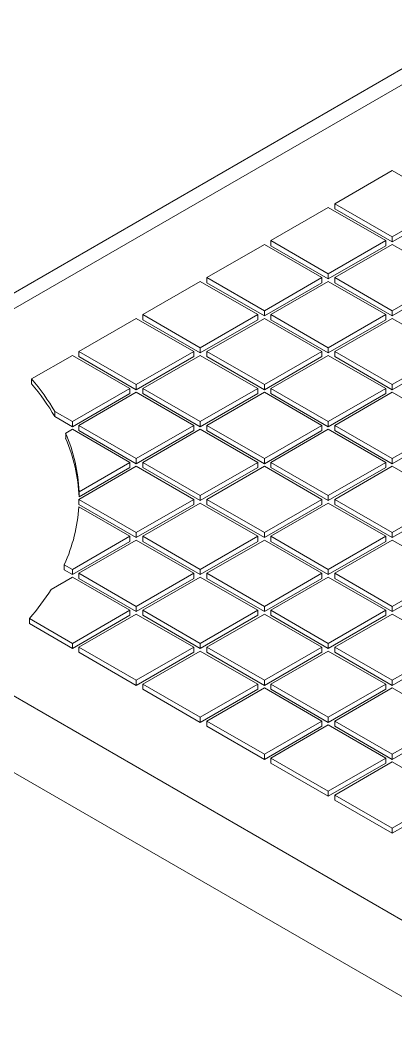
# Model space of a CAD drawing. Header units: millimetres. Extents: x -428 to 1137, y -706 to 661.
# Drawn here: x 507.5 to 627.8, y -404.3 to -77.8 of the extents above; entities that cross this region are included whole.
import ezdxf

# ---------------------------------------------------------------- set-up
doc = ezdxf.new("R2010")
doc.units = ezdxf.units.MM
doc.header["$LTSCALE"] = 5
doc.linetypes.add('AUSGEZOGEN', pattern=[0])
doc.layers.add('Layer9', color=5, linetype='Continuous', true_color=0x0000ff)

# ---------------------------------------------------------------- blocks, each defined once
blk = doc.blocks.new('Einzelelement_nNn011')
at = {"layer": 'Layer9', "color": 5, "linetype": 'AUSGEZOGEN', "lineweight": 18, "true_color": 0x0000ff}
for p, q in [((656.68, -77.76), (456.63, -193.26)), ((464.13, -194), (664.18, -78.5)), ((626.7, -125.86), (608.31, -136.48)), ((645.08, -136.48), (626.7, -125.86)), ((626.7, -147.09), (608.31, -136.48)), ((608.31, -136.48), (608.31, -138.11)), ((645.08, -136.48), (626.7, -147.09)), ((606.19, -137.7), (587.81, -148.32)), ((624.58, -148.32), (606.19, -137.7)), ((608.31, -138.11), (626.7, -148.73)), ((626.7, -148.73), (645.08, -138.11)), ((585.69, -149.54), (567.3, -160.16)), ((604.07, -160.16), (585.69, -149.54)), ((606.19, -158.93), (587.81, -148.32)), ((587.81, -148.32), (587.81, -149.95)), ((587.81, -149.95), (606.19, -160.56)), ((624.58, -148.32), (606.19, -158.93)), ((606.19, -160.56), (624.58, -149.95)), ((626.7, -149.54), (608.31, -160.16)), ((624.58, -149.95), (624.58, -148.32)), ((626.7, -147.09), (626.7, -148.73)), ((645.08, -160.16), (626.7, -149.54)), ((606.19, -158.93), (606.19, -160.56)), ((565.18, -161.38), (546.8, -172)), ((583.56, -172), (565.18, -161.38)), ((585.69, -170.77), (567.3, -160.16)), ((567.3, -160.16), (567.3, -161.79)), ((567.3, -161.79), (585.69, -172.4)), ((604.07, -160.16), (585.69, -170.77)), ((585.69, -172.4), (604.07, -161.79)), ((606.19, -161.38), (587.81, -172)), ((604.07, -161.79), (604.07, -160.16)), ((624.58, -172), (606.19, -161.38)), ((626.7, -170.77), (608.31, -160.16)), ((608.31, -160.16), (608.31, -161.79)), ((608.31, -161.79), (626.7, -172.4)), ((645.08, -160.16), (626.7, -170.77)), ((626.7, -172.4), (645.08, -161.79)), ((565.18, -182.61), (546.8, -172)), ((546.8, -172), (546.8, -173.63)), ((583.56, -172), (565.18, -182.61)), ((583.56, -173.63), (583.56, -172)), ((585.69, -170.77), (585.69, -172.4)), ((606.19, -182.61), (587.81, -172)), ((587.81, -172), (587.81, -173.63)), ((624.58, -172), (606.19, -182.61)), ((624.58, -173.63), (624.58, -172)), ((626.7, -170.77), (626.7, -172.4)), ((544.67, -173.22), (526.29, -183.83)), ((563.06, -183.83), (544.67, -173.22)), ((546.8, -173.63), (565.18, -184.24)), ((565.18, -184.24), (583.56, -173.63)), ((585.69, -173.22), (567.3, -183.83)), ((604.07, -183.83), (585.69, -173.22)), ((587.81, -173.63), (606.19, -184.24)), ((606.19, -184.24), (624.58, -173.63)), ((626.7, -173.22), (608.31, -183.83)), ((645.08, -183.83), (626.7, -173.22)), ((565.18, -182.61), (565.18, -184.24)), ((606.19, -182.61), (606.19, -184.24)), ((524.17, -185.06), (511.11, -192.6)), ((542.55, -195.67), (524.17, -185.06)), ((544.67, -194.45), (526.29, -183.83)), ((526.29, -183.83), (526.29, -185.47)), ((526.29, -185.47), (544.67, -196.08)), ((563.06, -183.83), (544.67, -194.45)), ((544.67, -196.08), (563.06, -185.47)), ((565.18, -185.06), (546.8, -195.67)), ((563.06, -185.47), (563.06, -183.83)), ((583.56, -195.67), (565.18, -185.06)), ((585.69, -194.45), (567.3, -183.83)), ((567.3, -183.83), (567.3, -185.47)), ((567.3, -185.47), (585.69, -196.08)), ((604.07, -183.83), (585.69, -194.45)), ((585.69, -196.08), (604.07, -185.47)), ((606.19, -185.06), (587.81, -195.67)), ((604.07, -185.47), (604.07, -183.83)), ((624.58, -195.67), (606.19, -185.06)), ((626.7, -194.45), (608.31, -183.83)), ((608.31, -183.83), (608.31, -185.47)), ((608.31, -185.47), (626.7, -196.08)), ((645.08, -183.83), (626.7, -194.45)), ((626.7, -196.08), (645.08, -185.47)), ((511.11, -192.6), (511.11, -194.23)), ((542.55, -195.67), (524.17, -206.29)), ((542.55, -197.31), (542.55, -195.67)), ((544.67, -194.45), (544.67, -196.08)), ((565.18, -206.29), (546.8, -195.67)), ((546.8, -195.67), (546.8, -197.31)), ((583.56, -195.67), (565.18, -206.29)), ((583.56, -197.31), (583.56, -195.67)), ((585.69, -194.45), (585.69, -196.08)), ((606.19, -206.29), (587.81, -195.67)), ((587.81, -195.67), (587.81, -197.31)), ((624.58, -195.67), (606.19, -206.29)), ((624.58, -197.31), (624.58, -195.67)), ((626.7, -194.45), (626.7, -196.08)), ((524.17, -207.92), (542.55, -197.31)), ((544.67, -196.9), (526.29, -207.51)), ((563.06, -207.51), (544.67, -196.9)), ((546.8, -197.31), (565.18, -207.92)), ((565.18, -207.92), (583.56, -197.31)), ((585.69, -196.9), (567.3, -207.51)), ((604.07, -207.51), (585.69, -196.9)), ((587.81, -197.31), (606.19, -207.92)), ((606.19, -207.92), (624.58, -197.31)), ((626.7, -196.9), (608.31, -207.51)), ((645.08, -207.51), (626.7, -196.9)), ((518.54, -204.67), (518.54, -203.04)), ((524.17, -206.29), (518.54, -203.04)), ((518.54, -204.67), (524.17, -207.92)), ((524.17, -208.74), (522.03, -209.97)), ((524.17, -206.29), (524.17, -207.92)), ((542.55, -219.35), (524.17, -208.74)), ((544.67, -218.13), (526.29, -207.51)), ((526.29, -207.51), (526.29, -209.15)), ((563.06, -207.51), (544.67, -218.13)), ((565.18, -208.74), (546.8, -219.35)), ((563.06, -209.15), (563.06, -207.51)), ((565.18, -206.29), (565.18, -207.92)), ((583.56, -219.35), (565.18, -208.74)), ((585.69, -218.13), (567.3, -207.51)), ((567.3, -207.51), (567.3, -209.15)), ((604.07, -207.51), (585.69, -218.13)), ((606.19, -208.74), (587.81, -219.35)), ((604.07, -209.15), (604.07, -207.51)), ((606.19, -206.29), (606.19, -207.92)), ((624.58, -219.35), (606.19, -208.74)), ((626.7, -218.13), (608.31, -207.51)), ((608.31, -207.51), (608.31, -209.15)), ((645.08, -207.51), (626.7, -218.13)), ((522.03, -209.97), (522.03, -211.61)), ((526.29, -209.15), (544.67, -219.76)), ((544.67, -219.76), (563.06, -209.15)), ((567.3, -209.15), (585.69, -219.76)), ((585.69, -219.76), (604.07, -209.15)), ((608.31, -209.15), (626.7, -219.76)), ((626.7, -219.76), (645.08, -209.15)), ((544.67, -218.13), (544.67, -219.76)), ((585.69, -218.13), (585.69, -219.76)), ((626.7, -218.13), (626.7, -219.76)), ((544.67, -220.58), (526.29, -231.19)), ((542.55, -219.35), (526.31, -228.73)), ((526.31, -230.36), (542.55, -220.98)), ((542.55, -220.98), (542.55, -219.35)), ((563.06, -231.19), (544.67, -220.58)), ((565.18, -229.97), (546.8, -219.35)), ((546.8, -219.35), (546.8, -220.98)), ((546.8, -220.98), (565.18, -231.6)), ((583.56, -219.35), (565.18, -229.97)), ((565.18, -231.6), (583.56, -220.98)), ((585.69, -220.58), (567.3, -231.19)), ((583.56, -220.98), (583.56, -219.35)), ((604.07, -231.19), (585.69, -220.58)), ((606.19, -229.97), (587.81, -219.35)), ((587.81, -219.35), (587.81, -220.98)), ((587.81, -220.98), (606.19, -231.6)), ((624.58, -219.35), (606.19, -229.97)), ((606.19, -231.6), (624.58, -220.98)), ((626.7, -220.58), (608.31, -231.19)), ((624.58, -220.98), (624.58, -219.35)), ((645.08, -231.19), (626.7, -220.58)), ((544.67, -241.81), (526.29, -231.19)), ((526.29, -231.19), (526.29, -232.82)), ((526.31, -230.36), (526.31, -228.73)), ((563.06, -231.19), (544.67, -241.81)), ((563.06, -232.82), (563.06, -231.19)), ((565.18, -229.97), (565.18, -231.6)), ((585.69, -241.81), (567.3, -231.19)), ((567.3, -231.19), (567.3, -232.82)), ((604.07, -231.19), (585.69, -241.81)), ((604.07, -232.82), (604.07, -231.19)), ((606.19, -231.6), (606.19, -229.97)), ((626.7, -241.81), (608.31, -231.19)), ((608.31, -231.19), (608.31, -232.82)), ((645.08, -231.19), (626.7, -241.81)), ((542.55, -243.03), (526.25, -233.62)), ((526.29, -232.82), (544.67, -243.44)), ((544.67, -243.44), (563.06, -232.82)), ((565.18, -232.42), (546.8, -243.03)), ((583.56, -243.03), (565.18, -232.42)), ((567.3, -232.82), (585.69, -243.44)), ((585.69, -243.44), (604.07, -232.82)), ((606.19, -232.42), (587.81, -243.03)), ((624.58, -243.03), (606.19, -232.42)), ((608.31, -232.82), (626.7, -243.44)), ((626.7, -243.44), (645.08, -232.82)), ((542.55, -243.03), (524.17, -253.64)), ((524.17, -255.28), (542.55, -244.66)), ((544.67, -244.26), (526.29, -254.87)), ((542.55, -244.66), (542.55, -243.03)), ((544.67, -241.81), (544.67, -243.44)), ((563.06, -254.87), (544.67, -244.26)), ((565.18, -253.64), (546.8, -243.03)), ((546.8, -243.03), (546.8, -244.66)), ((546.8, -244.66), (565.18, -255.28)), ((583.56, -243.03), (565.18, -253.64)), ((565.18, -255.28), (583.56, -244.66)), ((585.69, -244.26), (567.3, -254.87)), ((583.56, -244.66), (583.56, -243.03)), ((585.69, -241.81), (585.69, -243.44)), ((604.07, -254.87), (585.69, -244.26)), ((606.19, -253.64), (587.81, -243.03)), ((587.81, -243.03), (587.81, -244.66)), ((587.81, -244.66), (606.19, -255.28)), ((624.58, -243.03), (606.19, -253.64)), ((606.19, -255.28), (624.58, -244.66)), ((626.7, -244.26), (608.31, -254.87)), ((624.58, -244.66), (624.58, -243.03)), ((626.7, -241.81), (626.7, -243.44)), ((645.08, -254.87), (626.7, -244.26)), ((524.17, -253.64), (521.59, -252.16)), ((521.59, -252.16), (521.59, -253.79)), ((521.59, -253.79), (524.17, -255.28)), ((524.17, -255.28), (524.17, -253.64)), ((565.18, -253.64), (565.18, -255.28)), ((606.19, -253.64), (606.19, -255.28)), ((524.17, -256.09), (517.37, -260.02)), ((542.55, -266.71), (524.17, -256.09)), ((544.67, -265.48), (526.29, -254.87)), ((526.29, -254.87), (526.29, -256.5)), ((526.29, -256.5), (544.67, -267.12)), ((563.06, -254.87), (544.67, -265.48)), ((544.67, -267.12), (563.06, -256.5)), ((565.18, -256.09), (546.8, -266.71)), ((563.06, -256.5), (563.06, -254.87)), ((583.56, -266.71), (565.18, -256.09)), ((585.69, -265.48), (567.3, -254.87)), ((567.3, -254.87), (567.3, -256.5)), ((567.3, -256.5), (585.69, -267.12)), ((604.07, -254.87), (585.69, -265.48)), ((585.69, -267.12), (604.07, -256.5)), ((606.19, -256.09), (587.81, -266.71)), ((604.07, -256.5), (604.07, -254.87)), ((624.58, -266.71), (606.19, -256.09)), ((626.7, -265.48), (608.31, -254.87)), ((608.31, -254.87), (608.31, -256.5)), ((608.31, -256.5), (626.7, -267.12)), ((645.08, -254.87), (626.7, -265.48)), ((626.7, -267.12), (645.08, -256.5)), ((542.55, -266.71), (524.17, -277.32)), ((542.55, -268.34), (542.55, -266.71)), ((544.67, -265.48), (544.67, -267.12)), ((565.18, -277.32), (546.8, -266.71)), ((546.8, -266.71), (546.8, -268.34)), ((583.56, -266.71), (565.18, -277.32)), ((583.56, -268.34), (583.56, -266.71)), ((585.69, -265.48), (585.69, -267.12)), ((606.19, -277.32), (587.81, -266.71)), ((587.81, -266.71), (587.81, -268.34)), ((624.58, -266.71), (606.19, -277.32)), ((624.58, -268.34), (624.58, -266.71)), ((626.7, -265.48), (626.7, -267.12)), ((664.18, -385.88), (464.13, -270.38)), ((524.17, -277.32), (510.39, -269.37)), ((510.39, -269.37), (510.39, -271)), ((524.17, -278.96), (542.55, -268.34)), ((544.67, -267.93), (526.29, -278.55)), ((563.06, -278.55), (544.67, -267.93)), ((546.8, -268.34), (565.18, -278.96)), ((565.18, -278.96), (583.56, -268.34)), ((585.69, -267.93), (567.3, -278.55)), ((604.07, -278.55), (585.69, -267.93)), ((587.81, -268.34), (606.19, -278.96)), ((606.19, -278.96), (624.58, -268.34)), ((626.7, -267.93), (608.31, -278.55)), ((645.08, -278.55), (626.7, -267.93)), ((510.39, -271), (524.17, -278.96)), ((524.17, -277.32), (524.17, -278.96)), ((565.18, -277.32), (565.18, -278.96)), ((606.19, -277.32), (606.19, -278.96)), ((544.67, -289.16), (526.29, -278.55)), ((526.29, -278.55), (526.29, -280.18)), ((526.29, -280.18), (544.67, -290.8)), ((563.06, -278.55), (544.67, -289.16)), ((544.67, -290.8), (563.06, -280.18)), ((565.18, -279.77), (546.8, -290.39)), ((563.06, -280.18), (563.06, -278.55)), ((583.56, -290.39), (565.18, -279.77)), ((585.69, -289.16), (567.3, -278.55)), ((567.3, -278.55), (567.3, -280.18)), ((567.3, -280.18), (585.69, -290.8)), ((604.07, -278.55), (585.69, -289.16)), ((585.69, -290.8), (604.07, -280.18)), ((606.19, -279.77), (587.81, -290.39)), ((604.07, -280.18), (604.07, -278.55)), ((624.58, -290.39), (606.19, -279.77)), ((626.7, -289.16), (608.31, -278.55)), ((608.31, -278.55), (608.31, -280.18)), ((608.31, -280.18), (626.7, -290.8)), ((645.08, -278.55), (626.7, -289.16)), ((626.7, -290.8), (645.08, -280.18)), ((653.58, -404.25), (453.52, -288.75)), ((544.67, -289.16), (544.67, -290.8)), ((565.18, -301), (546.8, -290.39)), ((546.8, -290.39), (546.8, -292.02)), ((583.56, -290.39), (565.18, -301)), ((583.56, -292.02), (583.56, -290.39)), ((585.69, -289.16), (585.69, -290.8)), ((606.19, -301), (587.81, -290.39)), ((587.81, -290.39), (587.81, -292.02)), ((624.58, -290.39), (606.19, -301)), ((624.58, -292.02), (624.58, -290.39)), ((626.7, -289.16), (626.7, -290.8)), ((546.8, -292.02), (565.18, -302.63)), ((565.18, -302.63), (583.56, -292.02)), ((585.69, -291.61), (567.3, -302.23)), ((604.07, -302.23), (585.69, -291.61)), ((587.81, -292.02), (606.19, -302.63)), ((606.19, -302.63), (624.58, -292.02)), ((626.7, -291.61), (608.31, -302.23)), ((645.08, -302.23), (626.7, -291.61)), ((565.18, -301), (565.18, -302.63)), ((585.69, -312.84), (567.3, -302.23)), ((567.3, -302.23), (567.3, -303.86)), ((604.07, -302.23), (585.69, -312.84)), ((606.19, -303.45), (587.81, -314.07)), ((604.07, -303.86), (604.07, -302.23)), ((606.19, -301), (606.19, -302.63)), ((624.58, -314.07), (606.19, -303.45)), ((626.7, -312.84), (608.31, -302.23)), ((608.31, -302.23), (608.31, -303.86)), ((645.08, -302.23), (626.7, -312.84)), ((567.3, -303.86), (585.69, -314.47)), ((585.69, -314.47), (604.07, -303.86)), ((608.31, -303.86), (626.7, -314.47)), ((626.7, -314.47), (645.08, -303.86)), ((585.69, -312.84), (585.69, -314.47)), ((626.7, -312.84), (626.7, -314.47)), ((606.19, -324.68), (587.81, -314.07)), ((587.81, -314.07), (587.81, -315.7)), ((587.81, -315.7), (606.19, -326.31)), ((624.58, -314.07), (606.19, -324.68)), ((606.19, -326.31), (624.58, -315.7)), ((626.7, -315.29), (608.31, -325.9)), ((624.58, -315.7), (624.58, -314.07)), ((645.08, -325.9), (626.7, -315.29)), ((606.19, -324.68), (606.19, -326.31)), ((626.7, -336.52), (608.31, -325.9)), ((608.31, -325.9), (608.31, -327.54)), ((645.08, -325.9), (626.7, -336.52)), ((608.31, -327.54), (626.7, -338.15)), ((626.7, -338.15), (645.08, -327.54)), ((626.7, -338.15), (626.7, -336.52))]:
    blk.add_line(p, q, dxfattribs=at)
for centre, start_param, end_param in [((376.77, -230.56), 3.465912, 3.596759), ((376.77, -232.19), 3.465912, 3.596759), ((376.77, -230.56), 3.162759, 3.382303), ((376.77, -232.19), 3.162759, 3.382303), ((376.77, -230.56), 2.888819, 3.106178), ((376.77, -230.56), 2.6755, 2.793423)]:
    blk.add_ellipse(centre, major_axis=(-149.57, 0), ratio=0.57735, start_param=start_param, end_param=end_param, dxfattribs=at)
blk = doc.blocks.new('Einzelschwimmkörper_nNn010')
blk.add_blockref('Einzelelement_nNn011', (0, 0))
blk = doc.blocks.new('Vorderansicht-I4_nNn09')
blk.add_blockref('Einzelschwimmkörper_nNn010', (0, 0))

msp = doc.modelspace()

# ---------------------------------------------------------------- block references
msp.add_blockref('Vorderansicht-I4_nNn09', (0, 0))

doc.saveas('drawing.dxf')
